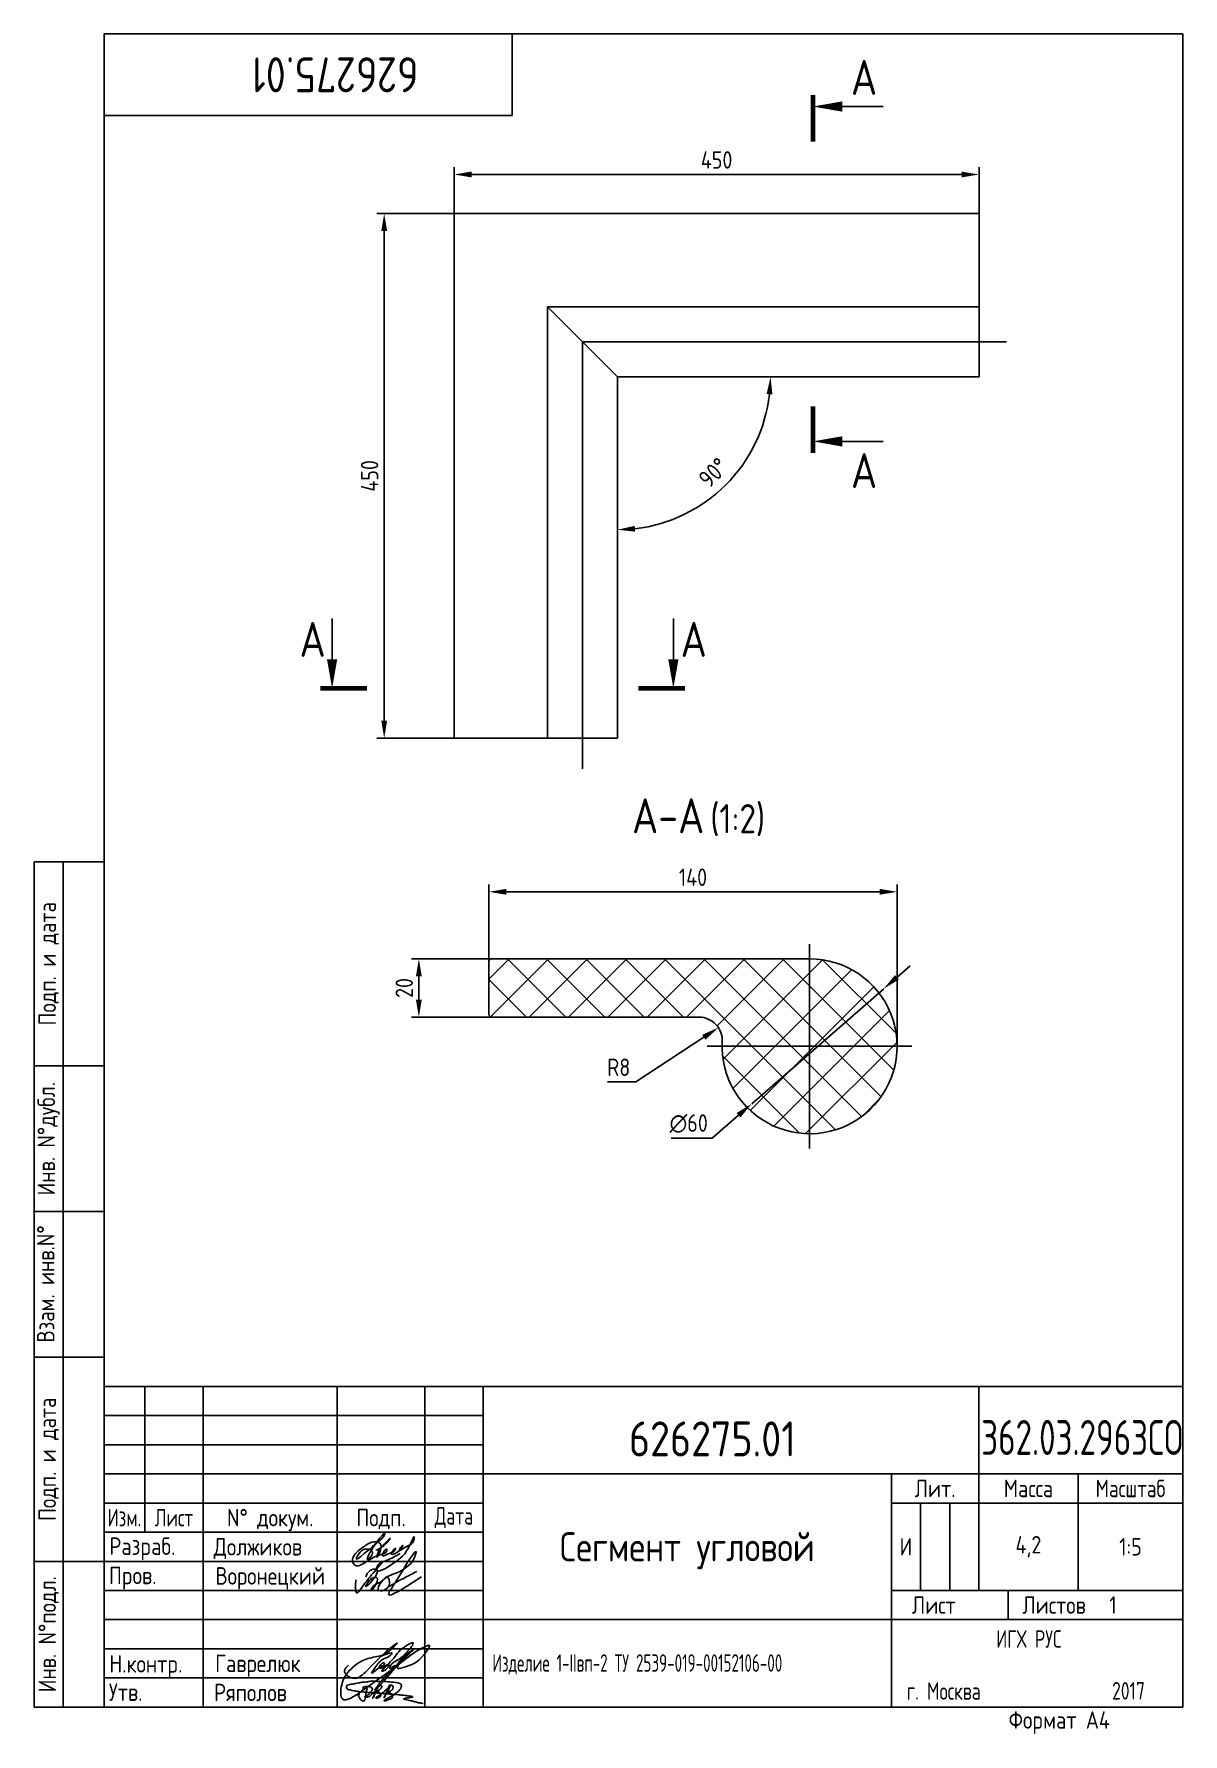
# Paper-space layout 'A4_protect' of a CAD drawing. Header units: millimetres. Extents: x 8 to 205, y 0 to 292.
# The model-space entities are those that its viewports show. They can reach past a viewport. Long polylines and large blocks are cut down to what shows.
import ezdxf
from ezdxf.enums import TextEntityAlignment as Align

# ---------------------------------------------------------------- set-up
doc = ezdxf.new("R2010")
doc.units = ezdxf.units.MM
doc.header["$LTSCALE"] = 0.5
doc.linetypes.add('CENTER', pattern=[50.8, 31.75, -6.35, 6.35, -6.35])
for name, color, linetype in [('Bord', 1, 'Continuous'), ('Cen', 5, 'CENTER'), ('Cont', 6, 'Continuous'), ('Dim', 7, 'Continuous'), ('Hatch', 2, 'Continuous'), ('Text', 3, 'Continuous'), ('Textb', 6, 'Continuous'), ('Vporti', 7, 'Continuous')]:
    doc.layers.add(name, color=color, linetype=linetype)
doc.layers.get('Vporti').freeze()
doc.styles.add('Style1', font='romans.shx', dxfattribs={"width": 0.8})
doc.dimstyles.new('Lin', dxfattribs={"dimtxt": 3, "dimasz": 3, "dimexe": 1.25, "dimexo": 0, "dimgap": 1, "dimtad": 1, "dimtoh": 1, "dimdec": 3, "dimtxsty": 'Style1', "dimcen": 2.5, "dimclrt": 3, "dimadec": 0, "dimazin": 0, "dimtfac": 1, "dimtdec": 3, "dimtmove": 0, "dimatfit": 3, "dimldrblk": 'DOT', "dimfxl": 1, "dimarcsym": 0})
doc.dimstyles.new('Lin2$3', dxfattribs={"dimscale": 2, "dimtxt": 3, "dimasz": 3, "dimexe": 1.25, "dimexo": 0, "dimgap": 1, "dimtad": 1, "dimtoh": 1, "dimdec": 3, "dimtxsty": 'Style1', "dimcen": 2.5, "dimclrt": 3, "dimadec": 0, "dimazin": 0, "dimtfac": 1, "dimtdec": 3, "dimtmove": 0, "dimatfit": 3, "dimldrblk": 'DOT', "dimfxl": 1, "dimarcsym": 0})
doc.dimstyles.new('LIN_2', dxfattribs={"dimscale": 2, "dimtxt": 3, "dimasz": 3, "dimexe": 1.5, "dimexo": 0, "dimgap": 1.5, "dimtad": 1, "dimdec": 4, "dimrnd": 1, "dimdsep": 46, "dimtxsty": 'Style1', "dimcen": 0, "dimdle": 2, "dimclrd": 256, "dimclrt": 3, "dimadec": 0, "dimazin": 0, "dimtfac": 0.666667, "dimtdec": 4, "dimtmove": 0, "dimatfit": 3, "dimfxl": 1, "dimtvp": 0.833333, "dimtolj": 1, "dimtzin": 0, "dimarcsym": 0})

# ---------------------------------------------------------------- blocks, each defined once
blk = doc.blocks.new('A4')
at = {"layer": 'Bord'}
for p, q in [((20, 55), (85, 55)), ((20, 50), (85, 50)), ((20, 45), (85, 45)), ((160, 40), (160, 25)), ((165, 40), (165, 25)), ((20, 30), (85, 30)), ((20, 25), (85, 25)), ((20, 20), (85, 20)), ((20, 15), (85, 15)), ((20, 10), (85, 10))]:
    blk.add_line(p, q, dxfattribs=at)
at = {"layer": 'Cont'}
for p, q in [((205, 292), (20, 292)), ((20, 292), (20, 5)), ((90, 278), (90, 292)), ((205, 292), (205, 5)), ((20, 278), (90, 278)), ((8, 5), (8, 150)), ((8, 150), (20, 150)), ((13, 5), (13, 150)), ((8, 115), (20, 115)), ((20, 90), (8, 90)), ((20, 65), (8, 65)), ((205, 60), (20, 60)), ((20, 60), (205, 60)), ((27, 60), (27, 35)), ((37, 60), (37, 5)), ((60, 5), (60, 60)), ((75, 60), (75, 5)), ((85, 5), (85, 60)), ((170, 60), (170, 25)), ((85, 45), (205, 45)), ((155, 5), (155, 45)), ((187, 25), (187, 45)), ((20, 40), (85, 40)), ((205, 40), (155, 40)), ((85, 35), (20, 35)), ((20, 30), (8, 30)), ((155, 25), (205, 25)), ((175, 25), (175, 20)), ((205, 20), (85, 20)), ((20, 5), (8, 5)), ((205, 5), (20, 5))]:
    blk.add_line(p, q, dxfattribs=at)
at = {"layer": 'Text', "style": 'Style1', "width": 0.8}
for s, p in [('Подп. и дата', (10.5, 132.5)), ('Инв. N%%dдубл.', (10.5, 102.5)), ('Взам. инв.N%%d ', (10, 78.38)), ('Подп. и дата', (10.5, 47.5)), ('Инв. N%%dподл.', (10.5, 17.5))]:
    blk.add_text(s, height=3, rotation=90, dxfattribs=at).set_placement(p, align=Align.MIDDLE)
at = {"layer": 'Text', "style": 'Style1'}
for s, width, p in [('Лит.', 0.8, (162.5, 42.5)), ('Масса', 0.8, (178.5, 42.5)), ('Масштаб', 0.75, (196, 42.5)), ('Изм.', 0.7, (23.5, 37.5)), ('Лист', 0.7, (32, 37.5)), ('N%%d докум.', 0.8, (48.5, 37.5)), ('Подп.', 0.8, (67.5, 37.5)), ('Лист', 0.8, (162.27, 22.5)), ('Листов', 0.8, (182.9, 22.5))]:
    blk.add_text(s, height=3, dxfattribs=dict(at, width=width)).set_placement(p, align=Align.MIDDLE_CENTER)
at = {"layer": 'Text', "style": 'Style1', "width": 0.7}
blk.add_text('Дата', height=3, dxfattribs=at).set_placement((80, 37.5), align=Align.MIDDLE)
at = {"layer": 'Text', "style": 'Style1', "width": 0.8}
for s, p in [('Разpаб.', (20.92, 31.1)), ('Пpов.', (20.84, 26.08)), ('Н.контp.', (20.92, 10.92)), ('Утв.', (20.84, 6.06)), ('Фоpмат А4', (175.11, 1.29))]:
    blk.add_text(s, height=3, dxfattribs=at).set_placement(p)
for tag, p in [('ФИО', (39, 31)), ('ФИО', (39, 26)), ('ГОСТ_СОРТАМЕНТА', (98.19, 14)), ('ФИО', (39, 11)), ('ФИО', (39, 6))]:
    blk.add_attdef(tag, p, '', height=3, dxfattribs=at)
for tag, p in [('И', (157.49, 32.5)), ('700', (178.5, 32.5)), ('1:20', (196, 32.5))]:
    blk.add_attdef(tag, text='', height=3, dxfattribs=at).set_placement(p, align=Align.MIDDLE)
blk.add_attdef('Сборочный_чертеж', text='', height=3, dxfattribs=at).set_placement((120, 21.3), align=Align.CENTER)
for tag, p in [('1', (171.12, 22.5)), ('2', (193, 22.5))]:
    blk.add_attdef(tag, text='', height=3, dxfattribs=at).set_placement(p, align=Align.MIDDLE_CENTER)
blk.add_attdef('ЛИСТ', text='', height=3, dxfattribs=at).set_placement((85.99, 12.5), align=Align.MIDDLE_LEFT)
at = {"layer": 'Text', "style": 'Style1', "width": 0.7}
blk.add_attdef('%%OГОСТ_ТЕХ._ТРЕБОВАНИЙ', text='', height=3, dxfattribs=at).set_placement((98.19, 8), align=Align.BOTTOM_LEFT)
at = {"layer": 'Textb', "style": 'Style1', "width": 0.8}
blk.add_attdef('1234567', (81, 290), '', height=6, rotation=180, dxfattribs=at)
blk.add_attdef('1234567', (123.4, 48), '', height=6, dxfattribs=at)
for tag, height, p in [('123ХЯ', 6, (183.62, 48)), ('НАИМЕНОВАНИЕ', 5, (120, 30))]:
    blk.add_attdef(tag, text='', height=height, dxfattribs=at).set_placement(p, align=Align.CENTER)
blk = doc.blocks.new('ZNAK02')
at = {"layer": 'Textb', "style": 'Style1', "width": 0.8}
blk.add_attdef('А-А', text='', height=6, dxfattribs=at).set_placement((13.92, -0.06), align=Align.RIGHT)
blk.add_attdef('SC(1)', (14.94, -0.06), '', height=5, dxfattribs=at)
blk = doc.blocks.new('*D14')
at = {"layer": 'Defpoints', "color": 0, "transparency": 16777216}
for p in [(4007.01, 260.55), (3867.01, 236.55), (4007.01, 207.55)]:
    blk.add_point(p, dxfattribs=at)
at = {"layer": 'Dim', "color": 0, "lineweight": -2, "transparency": 16777216}
for p, q in [((3867.01, 236.55), (3867.01, 263.05)), ((4007.01, 207.55), (4007.01, 263.05)), ((3873.01, 260.55), (4001.01, 260.55))]:
    blk.add_line(p, q, dxfattribs=at)
at = {"layer": 'Dim', "color": 0, "transparency": 16777216}
for points in [[(3873.01, 261.55), (3873.01, 259.55), (3867.01, 260.55)], [(4001.01, 261.55), (4001.01, 259.55), (4007.01, 260.55)]]:
    blk.add_solid(points, dxfattribs=at)
at = {"layer": 'Dim', "color": 3, "transparency": 16777216, "insert": (3937.01, 265.55), "char_height": 6, "attachment_point": 5, "style": 'Style1'}
blk.add_mtext('140', dxfattribs=at)
blk = doc.blocks.new('_Dot')
at = {"color": 0, "linetype": 'ByBlock', "lineweight": -2}
blk.add_line((-0.5, 0), (-1, 0), dxfattribs=at)
at = {"color": 0, "linetype": 'ByBlock', "const_width": 0.5}
blk.add_lwpolyline([(-0.25, 0, 1), (0.25, 0, 1)], format="xyb", close=True, dxfattribs=at)
blk = doc.blocks.new('*D15')
at = {"layer": 'Defpoints', "color": 0, "transparency": 16777216}
for p in [(3843.01, 237.55), (3868.01, 237.55), (3868.01, 217.55)]:
    blk.add_point(p, dxfattribs=at)
at = {"layer": 'Dim', "color": 0, "lineweight": -2, "transparency": 16777216}
for p, q in [((3868.01, 237.55), (3840.51, 237.55)), ((3843.01, 223.55), (3843.01, 231.55)), ((3868.01, 217.55), (3840.51, 217.55))]:
    blk.add_line(p, q, dxfattribs=at)
at = {"layer": 'Dim', "color": 0, "transparency": 16777216}
for points in [[(3842.01, 231.55), (3844.01, 231.55), (3843.01, 237.55)], [(3842.01, 223.55), (3844.01, 223.55), (3843.01, 217.55)]]:
    blk.add_solid(points, dxfattribs=at)
at = {"layer": 'Dim', "color": 3, "transparency": 16777216, "insert": (3838.01, 227.55), "char_height": 6, "attachment_point": 5, "rotation": 90, "style": 'Style1'}
blk.add_mtext('20', dxfattribs=at)
blk = doc.blocks.new('*D16')
at = {"layer": 'Defpoints', "color": 0, "transparency": 16777216}
for p in [(4002.4, 227.26), (3957.16, 187.84)]:
    blk.add_point(p, dxfattribs=at)
at = {"layer": 'Dim', "color": 0, "lineweight": -2, "transparency": 16777216}
for p, q in [((4006.92, 231.2), (4011.45, 235.14)), ((4002.4, 227.26), (3957.16, 187.84)), ((3943.59, 176.02), (3952.64, 183.9)), ((3929.48, 176.02), (3943.59, 176.02))]:
    blk.add_line(p, q, dxfattribs=at)
at = {"layer": 'Dim', "color": 0, "transparency": 16777216}
for points in [[(4006.27, 231.95), (4007.58, 230.45), (4002.4, 227.26)], [(3951.98, 184.66), (3953.29, 183.15), (3957.16, 187.84)]]:
    blk.add_solid(points, dxfattribs=at)
at = {"layer": 'Dim', "color": 3, "transparency": 16777216, "insert": (3935.53, 181.02), "char_height": 6, "attachment_point": 5, "style": 'Style1'}
blk.add_mtext('∅60', dxfattribs=at)
blk = doc.blocks.new('*D17')
at = {"layer": 'Defpoints', "color": 0, "transparency": 16777216}
for p in [(4322.57, 870.54), (3872.57, 837.04), (4322.57, 837.04)]:
    blk.add_point(p, dxfattribs=at)
at = {"layer": 'Dim', "color": 0, "lineweight": -2, "transparency": 16777216}
for p, q in [((3872.57, 837.04), (3872.57, 876.79)), ((4322.57, 837.04), (4322.57, 876.79)), ((3887.57, 870.54), (4307.57, 870.54))]:
    blk.add_line(p, q, dxfattribs=at)
at = {"layer": 'Dim', "color": 0, "transparency": 16777216}
for points in [[(3887.57, 873.04), (3887.57, 868.04), (3872.57, 870.54)], [(4307.57, 873.04), (4307.57, 868.04), (4322.57, 870.54)]]:
    blk.add_solid(points, dxfattribs=at)
at = {"layer": 'Dim', "color": 3, "transparency": 16777216, "insert": (4097.57, 883.04), "char_height": 15, "attachment_point": 5, "style": 'Style1'}
blk.add_mtext('450', dxfattribs=at)
blk = doc.blocks.new('*D18')
at = {"layer": 'Defpoints', "color": 0, "transparency": 16777216}
for p in [(3872.57, 837.04), (3812.57, 387.04), (3872.57, 387.04)]:
    blk.add_point(p, dxfattribs=at)
at = {"layer": 'Dim', "color": 0, "lineweight": -2, "transparency": 16777216}
for p, q in [((3872.57, 837.04), (3806.32, 837.04)), ((3812.57, 822.04), (3812.57, 402.04)), ((3872.57, 387.04), (3806.32, 387.04))]:
    blk.add_line(p, q, dxfattribs=at)
at = {"layer": 'Dim', "color": 0, "transparency": 16777216}
for points in [[(3810.07, 822.04), (3815.07, 822.04), (3812.57, 837.04)], [(3810.07, 402.04), (3815.07, 402.04), (3812.57, 387.04)]]:
    blk.add_solid(points, dxfattribs=at)
at = {"layer": 'Dim', "color": 3, "transparency": 16777216, "insert": (3800.07, 612.04), "char_height": 15, "attachment_point": 5, "rotation": 90, "style": 'Style1'}
blk.add_mtext('450', dxfattribs=at)
blk = doc.blocks.new('*D19')
at = {"lineweight": -2, "transparency": 16777216}
blk.add_arc((4012.57, 697.04), 131.2, 276.55393, 353.44607, dxfattribs=at)
at = {"transparency": 16777216}
for points in [[(4140.42, 682.21), (4145.41, 681.92), (4143.78, 697.04)], [(4027.69, 564.2), (4027.4, 569.19), (4012.57, 565.83)]]:
    blk.add_solid(points, dxfattribs=at)
at = {"layer": 'Defpoints', "color": 0, "transparency": 16777216}
for p in [(4012.57, 697.04), (4012.57, 697.04), (4322.57, 697.04), (4078.17, 583.41), (4012.57, 387.04)]:
    blk.add_point(p, dxfattribs=at)
at = {"color": 3, "transparency": 16777216, "insert": (4094.74, 614.87), "char_height": 15, "attachment_point": 5, "rotation": 45, "style": 'Style1'}
blk.add_mtext('\\A1;90°', dxfattribs=at)
blk = doc.blocks.new('razrez03')
at = {"layer": 'Text', "const_width": 0.8}
blk.add_lwpolyline([(0, 2), (0, -6)], dxfattribs=at)
at = {"layer": 'Text'}
blk.add_lwpolyline([(0, 0, 0, 1.76, 0), (5, 0, 1.76, 1.76, 0)], format="xyseb", dxfattribs=at)
blk.add_lwpolyline([(12, 0), (5, 0)], dxfattribs=at)
at = {"layer": 'Textb', "style": 'Style1', "width": 0.8}
blk.add_attdef('A', (6.5, 2), '', height=6, dxfattribs=at)
blk = doc.blocks.new('razrez07')
at = {"layer": 'Text'}
blk.add_lwpolyline([(0, 12), (0, 5)], dxfattribs=at)
blk.add_lwpolyline([(0, 0, 0, 1.76, 0), (0, 5, 1.76, 1.76, 0)], format="xyseb", dxfattribs=at)
at = {"layer": 'Text', "const_width": 0.8}
blk.add_lwpolyline([(-2, 0), (6, 0)], dxfattribs=at)
at = {"layer": 'Textb', "style": 'Style1', "width": 0.8}
blk.add_attdef('А', (-5.59, 5.4), '', height=6, dxfattribs=at)
blk = doc.blocks.new('*D20')
at = {"layer": 'Defpoints', "color": 0, "transparency": 16777216}
for p in [(3945.75, 213.95), (3939.06, 209.55)]:
    blk.add_point(p, dxfattribs=at)
at = {"layer": 'Dim', "color": 0, "lineweight": -2, "transparency": 16777216}
for p, q in [((3917.44, 195.34), (3940.73, 210.65)), ((3907.67, 195.34), (3917.44, 195.34))]:
    blk.add_line(p, q, dxfattribs=at)
at = {"layer": 'Dim', "color": 0, "transparency": 16777216}
blk.add_solid([(3940.18, 211.49), (3941.28, 209.81), (3945.75, 213.95)], dxfattribs=at)
at = {"layer": 'Dim', "color": 3, "transparency": 16777216, "insert": (3911.55, 200.34), "char_height": 6, "attachment_point": 5, "style": 'Style1'}
blk.add_mtext('R8', dxfattribs=at)

msp = doc.modelspace()

# ---------------------------------------------------------------- hatches: boundary and pattern name
at = {"layer": 'Hatch'}
h = msp.add_hatch(dxfattribs=at)
h.set_pattern_fill('ANSI37', color=256, scale=3)
h.set_pattern_definition([(45, (4183.466, 371.959), (-6.7352, 6.7352), []), (135, (4183.466, 371.959), (-6.7352, -6.7352), [])])
h.paths.add_polyline_path([(3977.00748, 207.55151), (3947.00748, 207.55151, -0.013164738), (3947.04906, 209.13046, 0.429721577), (3939.06015, 217.55151), (3868.00748, 217.55151, -0.414213562), (3867.00748, 218.55151), (3867.00748, 236.55151, -0.414213562), (3868.00748, 237.55151), (3977.00748, 237.55151)])
h.paths.add_polyline_path([(3977.00748, 177.55151, -0.414213562), (3947.00748, 207.55151), (3977.00748, 207.55151)])
h.paths.add_polyline_path([(3977.00748, 177.55151), (3977.00748, 207.55151), (4007.00748, 207.55151, -0.414213562)])
h.paths.add_polyline_path([(4007.00748, 207.55151), (3977.00748, 207.55151), (3977.00748, 237.55151, -0.414213562)])

# ---------------------------------------------------------------- linework, layer by layer
at = {"layer": 'Cen'}
for p, q in [((3982.57119, 727.03828), (3982.57119, 360.82095)), ((3982.57119, 727.03828), (4346.15022, 727.03828)), ((3977.00748, 207.55151), (3977.00748, 242.63131)), ((3977.00748, 207.55151), (3941.92768, 207.55151)), ((3977.00748, 207.55151), (4012.08729, 207.55151)), ((3977.00748, 207.55151), (3977.00748, 172.47171))]:
    msp.add_line(p, q, dxfattribs=at)
at = {"layer": 'Cont'}
for p, q in [((3872.57119, 387.03828), (3872.57119, 837.03828)), ((3872.57119, 837.03828), (4322.57119, 837.03828)), ((4322.57119, 837.03828), (4322.57119, 697.03828)), ((3952.57119, 757.03828), (3952.57119, 387.03828)), ((4322.57119, 757.03828), (3952.57119, 757.03828)), ((4012.57119, 697.03828), (3952.57119, 757.03828)), ((4012.57119, 697.03828), (4012.57119, 387.03828)), ((4322.57119, 697.03828), (4012.57119, 697.03828)), ((3872.57119, 387.03828), (4012.57119, 387.03828)), ((3867.00748, 218.55151), (3867.00748, 236.55151)), ((3868.00748, 237.55151), (3977.00748, 237.55151)), ((3939.06015, 217.55151), (3868.00748, 217.55151))]:
    msp.add_line(p, q, dxfattribs=at)
for centre, radius, start, end in [((3868.00748, 236.55151), 1, 90, 180), ((3977.00748, 207.55151), 30, 176.98303869, 90), ((3868.00748, 218.55151), 1, 180, 270), ((3939.06015, 209.55151), 8, 356.98303869, 90)]:
    msp.add_arc(centre, radius, start, end, dxfattribs=at)

# ---------------------------------------------------------------- block references
at = {"xscale": 5, "yscale": 5, "zscale": 5}
msp.add_blockref('razrez07', (3767.92527, 429.79648), dxfattribs=at).add_auto_attribs({'А': 'А'})
ref = msp.add_blockref('razrez07', (4060.49028, 429.79648), dxfattribs=dict(xscale=-5, yscale=5, zscale=5))
ref.add_attrib('А', 'А', (4066.70456, 456.79648), dxfattribs={"layer": 'Textb', "height": 30, "style": 'Style1', "width": 0.8})
at = {"layer": 'Dim', "xscale": 5, "yscale": 5, "zscale": 5}
msp.add_blockref('razrez03', (4180.22505, 928.83286), dxfattribs=at).add_auto_attribs({'A': 'А'})
at = {"layer": 'Dim'}
ref = msp.add_blockref('razrez03', (4180.22505, 641.61562), dxfattribs=dict(at, xscale=-5, yscale=5, zscale=5, rotation=180))
ref.add_attrib('A', 'А', (4212.72505, 601.61562), dxfattribs={"layer": 'Textb', "height": 30, "style": 'Style1', "width": 0.8})
at = {"layer": 'Textb', "xscale": 2, "yscale": 2, "zscale": 2}
msp.add_blockref('ZNAK02', (3913.06007, 280.7588), dxfattribs=at).add_auto_attribs({'А-А': 'A-A', 'SC(1)': '(1:2)'})

# ---------------------------------------------------------------- dimensions: what is measured, and where the dimension line sits
dim = msp.add_angular_dim_2l(base=(4078.17349, 583.41175), line1=((4322.57119, 697.03828), (4012.57119, 697.03828)), line2=((4012.57119, 697.03828), (4012.57119, 387.03828)), dimstyle='LIN_2', override={"dimscale": 5})
dim.commit()
dim.dimension.update_dxf_attribs({"geometry": '*D19', "text_midpoint": (4094.74026, 614.86921)})
at = {"layer": 'Dim'}
for base, p1, p2, override, picture, middle in [((4322.57119, 870.53667), (3872.57119, 837.03828), (4322.57119, 837.03828), {"dimscale": 5, "dimtp": 0.5, "dimarcsym": 1}, '*D17', (4097.57119, 883.03667)), ((4007.00748, 260.55151), (3867.00748, 236.55151), (4007.00748, 207.55151), {"dimscale": 2, "dimpost": '', "dimtp": 0.5, "dimarcsym": 1}, '*D14', (3937.00748, 265.55151))]:
    dim = msp.add_linear_dim(base=base, p1=p1, p2=p2, dimstyle='Lin', override=override, dxfattribs=at)
    dim.commit()
    dim.dimension.update_dxf_attribs({"geometry": picture, "text_midpoint": middle})
for base, p1, p2, angle, override, picture, middle in [((3812.57119, 387.03828), (3872.57119, 837.03828), (3872.57119, 387.03828), 90, {"dimscale": 5, "dimtp": 0.5, "dimarcsym": 1}, '*D18', (3800.07119, 612.03828)), ((3843.00748, 237.55151), (3868.00748, 217.55151), (3868.00748, 237.55151), 270, {"dimscale": 2, "dimpost": '', "dimtp": 0.5, "dimarcsym": 1}, '*D15', (3838.00748, 227.55151))]:
    dim = msp.add_linear_dim(base=base, p1=p1, p2=p2, angle=angle, dimstyle='Lin', override=override, dxfattribs=at)
    dim.commit()
    dim.dimension.update_dxf_attribs({"geometry": picture, "text_midpoint": middle})
dim = msp.add_diameter_dim_2p(p1=(4002.39907, 227.25915), p2=(3957.16153, 187.84387), dimstyle='Lin2$3', override={"dimpost": ''}, dxfattribs=at)
dim.commit()
dim.dimension.update_dxf_attribs({"geometry": '*D16', "text_midpoint": (3935.53312, 181.01928)})
dim = msp.add_radius_dim(center=(3939.06015, 209.55151), mpoint=(3945.74549, 213.9454), dimstyle='Lin', override={"dimscale": 2, "dimtp": 0.5, "dimarcsym": 1}, dxfattribs=at)
dim.commit()
dim.dimension.update_dxf_attribs({"geometry": '*D20', "text_midpoint": (3911.55229, 195.34052), "dimtype": 164})

psp = doc.layouts.new('A4_protect')

# ---------------------------------------------------------------- linework, layer by layer
at = {"layer": 'Cont'}
psp.add_line((205, 292), (205, 5), dxfattribs=at)
at = {"layer": 'Text'}
for points, knots in [([(70.8, 31.34), (70.04, 30.92), (68.73, 30.2), (66.85, 29.61), (66.53, 27.68), (71.46, 30.78), (71.79, 31.39), (73.2, 34.42), (73.16, 32.98), (72.29, 32.86), (70.1, 31.38), (71.41, 33.14), (70.88, 31.62), (68.35, 30.51), (70.24, 32.69), (69.7, 31.49), (68.97, 31.52), (67.1, 30.27), (68.44, 32.54), (68.56, 31.44), (66.66, 31), (65.38, 30.17), (63.24, 28.81), (62.19, 30.55), (63.69, 31.97), (65.1, 32.93), (66.38, 33.57), (67.34, 33.15), (67.75, 32.16), (66.45, 29.85), (67.15, 32.13), (67.75, 32.59), (69.4, 34.4), (68.41, 32.95), (67.68, 32.41), (66.88, 32.01), (66.63, 31.89)], [0, 0, 0, 0, 2.703743, 4.672825, 5.02799, 7.955933, 13.437489, 13.883188, 14.189441, 16.413959, 17.478513, 18.47964, 18.959294, 20.910841, 22.003091, 22.470554, 23.533771, 24.710748, 26.01626, 26.201331, 27.488187, 30.382065, 32.258784, 33.069724, 35.439902, 37.010787, 38.612861, 39.32109, 39.818865, 41.83144, 42.782113, 44.494961, 45.867914, 46.467245, 48.290622, 49.101188, 49.101188, 49.101188, 49.101188]), ([(65.15, 30.56), (65.57, 31.48), (66.11, 32.66), (68.38, 35.23), (67.93, 34.06), (66.42, 33.03), (62.22, 28.92), (63.87, 31.66), (64.85, 32.35), (66.41, 31.66), (65.77, 30.85), (65.25, 30.16), (65.09, 30.43), (65.13, 30.51), (65.15, 30.56)], [0, 0, 0, 0, 4.062617, 5.226919, 5.800291, 6.663227, 11.774431, 12.938639, 14.11351, 15.354081, 16.396133, 16.918576, 17.03251, 17.182794, 17.182794, 17.182794, 17.182794]), ([(64.88, 27.37), (65.04, 27.75), (65.36, 28.5), (67.86, 29.05), (66.05, 26.61), (64.54, 25.27), (65.59, 27.27), (67.73, 27.34), (65.26, 24.04), (66.32, 26.25), (67.49, 26.15), (68.46, 27.65), (69.3, 26.27), (68.46, 24.93), (66.43, 24.93), (68.01, 27.33), (70.42, 28), (72.79, 29.29), (74.28, 33.72), (70.5, 27.19), (67.83, 23.05), (71.3, 25.31), (74.44, 27.37)], [0, 0, 0, 0, 1.213353, 2.399709, 5.497648, 5.861317, 7.611627, 8.43806, 10.837371, 11.583123, 13.461301, 14.534506, 15.162086, 17.217848, 17.944717, 20.123775, 21.948027, 26.460707, 27.144718, 34.52243, 35.159468, 41.304292, 41.304292, 41.304292, 41.304292]), ([(63.19, 26.81), (63.15, 26.36), (63.09, 25.7), (63.24, 24.16), (64.58, 26.06), (65.71, 27.49), (67.09, 29.1), (67.89, 30.04)], [0, 0, 0, 0, 1.523947, 2.237958, 3.351836, 5.856423, 9.374056, 9.374056, 9.374056, 9.374056]), ([(73.62, 28.26), (72.85, 27.87), (71.14, 27), (69.47, 26.04), (68.54, 25.51)], [0, 0, 0, 0, 2.587978, 5.77327, 5.77327, 5.77327, 5.77327]), ([(61.93, 12.18), (61.6, 11.87), (60.72, 11.06), (63.11, 9.2), (66.24, 12.46), (67.73, 14.08), (70.62, 16.29), (68.72, 14.22), (67.31, 13.69), (64.61, 13.31), (62.31, 11.65), (60.58, 9.6), (60.43, 5.09), (66.59, 9.46), (70.34, 12.06), (73.62, 14.77), (76.29, 15.9), (73.97, 12.56), (72.68, 12.25), (69.37, 11.19), (71.64, 13.62), (73.71, 15.34), (71.02, 13.53), (69.91, 11.43), (65.13, 6.3), (67.73, 9.78), (70.85, 13.01), (68.71, 11.2), (69.27, 12.53), (70.43, 13.06), (71.61, 13.92), (73.87, 16.76), (70.25, 14.66), (69.95, 13.35), (66.91, 10.75), (68.53, 11.44), (69.13, 12.67), (68.07, 11.89), (66.77, 11.36), (67.82, 13), (68.18, 12.29), (67.11, 11.83), (65.3, 10.07), (66.79, 12.31), (67.71, 13.27), (68.87, 13.59), (69.82, 14.62), (68.57, 14.14), (67.53, 13.74)], [0, 0, 0, 0, 1.17994, 3.087717, 5.863103, 12.338328, 12.854096, 14.088578, 16.834551, 19.302558, 21.570562, 25.210018, 27.650956, 31.348291, 40.129863, 44.562748, 45.223917, 46.979401, 51.214655, 52.099288, 55.323111, 56.227801, 58.471865, 60.028126, 65.752911, 68.466223, 71.038525, 71.934922, 72.780229, 73.495807, 76.028152, 77.999346, 80.11892, 83.1954, 85.334448, 86.270878, 87.060466, 88.110212, 88.803314, 89.989889, 90.197567, 90.706974, 92.884587, 94.19917, 96.055742, 97.375783, 97.753899, 99.636325, 99.636325, 99.636325, 99.636325]), ([(64.74, 7.99), (64.69, 8), (64.61, 8.03), (64.51, 8.12), (64.42, 8.19), (64.36, 8.31), (64.44, 8.39), (64.56, 8.46), (64.73, 8.51), (64.93, 8.54), (65.17, 8.57), (65.39, 8.54), (65.62, 8.49), (65.82, 8.4), (66.02, 8.25), (66.03, 8.04), (65.95, 7.88), (65.85, 7.72), (65.74, 7.56), (65.6, 7.4), (65.47, 7.24), (65.32, 7.14), (65.2, 7.04), (65.06, 6.98), (64.92, 6.92), (64.81, 6.86), (64.73, 6.83), (64.69, 6.77), (64.76, 6.72), (64.84, 6.71), (64.97, 6.69), (65.12, 6.69), (65.29, 6.74), (65.49, 6.81), (65.67, 6.96), (65.83, 7.13), (66.01, 7.27), (66.16, 7.43), (66.31, 7.55), (66.41, 7.66), (66.5, 7.76), (66.64, 7.91), (66.76, 8.15), (66.86, 8.3), (66.92, 8.58), (66.8, 8.28), (66.77, 8.06), (66.61, 7.71), (66.52, 7.43), (66.43, 7.19), (66.32, 6.93), (66.24, 6.74), (66.03, 6.39), (66.19, 6.79), (66.28, 7.07), (66.45, 7.36), (66.58, 7.62), (66.65, 7.81), (66.76, 8.02), (66.89, 8.2), (66.97, 8.37), (67.09, 8.5), (67.22, 8.66), (67.42, 8.72), (67.59, 8.65), (67.65, 8.49), (67.6, 8.32), (67.47, 8.13), (67.27, 7.99), (67.12, 7.84), (66.97, 7.78), (66.88, 7.74), (66.69, 7.71), (66.92, 7.69), (67.05, 7.62), (67.22, 7.55), (67.32, 7.41), (67.42, 7.29), (67.46, 7.16), (67.46, 6.99), (67.37, 6.82), (67.2, 6.68), (66.98, 6.56), (66.8, 6.48), (66.59, 6.54), (66.7, 6.72), (66.85, 6.78), (67.02, 6.89), (67.18, 6.98), (67.31, 7.08), (67.43, 7.15), (67.52, 7.23), (67.62, 7.3), (67.72, 7.39), (67.85, 7.49), (68.03, 7.64), (68.22, 7.81), (68.4, 7.99), (68.55, 8.11), (68.69, 8.23), (68.77, 8.36), (68.89, 8.46), (68.99, 8.59), (69.05, 8.7), (69.06, 8.89), (68.91, 8.7), (68.85, 8.56), (68.75, 8.31), (68.67, 8.08), (68.57, 7.84), (68.5, 7.6), (68.4, 7.4), (68.3, 7.17), (68.24, 6.96), (68.17, 6.76), (68.13, 6.65), (67.96, 6.61), (68.19, 6.95), (68.32, 7.16), (68.5, 7.49), (68.62, 7.7), (68.75, 7.94), (68.91, 8.22), (69.04, 8.51), (69.18, 8.69), (69.36, 8.8), (69.52, 8.63), (69.57, 8.43), (69.56, 8.24), (69.51, 8.07), (69.4, 7.95), (69.26, 7.84), (69.1, 7.73), (68.94, 7.65), (68.78, 7.61), (68.68, 7.59), (68.46, 7.6), (68.64, 7.56), (68.72, 7.52), (68.84, 7.5), (68.96, 7.45), (69.09, 7.43), (69.19, 7.34), (69.27, 7.24), (69.35, 7.13), (69.4, 7.01), (69.44, 6.88), (69.45, 6.75), (69.43, 6.61), (69.32, 6.5), (69.17, 6.39), (68.97, 6.35), (68.76, 6.27), (68.54, 6.17), (68.28, 6.1), (68.14, 6.06), (67.99, 6.04), (68.09, 6.2), (68.18, 6.26), (68.39, 6.4), (68.63, 6.5), (68.9, 6.66), (69.12, 6.78), (69.27, 6.85), (69.41, 6.94), (69.56, 7.05), (69.78, 7.2), (70.05, 7.38), (70.31, 7.56), (70.54, 7.74), (70.67, 7.91), (70.8, 8.06), (70.87, 8.22), (70.94, 8.36), (70.99, 8.54), (71.02, 8.75), (70.78, 9.1), (70.24, 9.21), (69.66, 9.25), (69.14, 9.28), (68.63, 9.35), (68.14, 9.37), (67.67, 9.36), (67.24, 9.4), (66.85, 9.4), (66.53, 9.43), (66.22, 9.45), (65.88, 9.43), (65.54, 9.41), (65.18, 9.35), (64.79, 9.29), (64.43, 9.28), (64.1, 9.23), (63.75, 9.14), (63.35, 9.15), (62.95, 8.99), (62.53, 8.97), (62.15, 8.86), (61.82, 8.81), (61.6, 8.67), (61.54, 8.44), (61.59, 8.22), (61.83, 8), (62.16, 7.95), (62.57, 7.82), (63.05, 7.77), (63.5, 7.67), (63.92, 7.63), (64.29, 7.63), (64.68, 7.56), (65.25, 7.55), (65.82, 7.45), (66.48, 7.48), (67.1, 7.38), (67.7, 7.33), (68.3, 7.33), (68.89, 7.24), (69.56, 7.17), (70.21, 7.16), (70.73, 7.08), (71.18, 7.04), (71.6, 7.02), (71.98, 6.94), (72.3, 6.9), (72.58, 6.86), (72.75, 6.85), (72.99, 6.75), (72.75, 6.68), (72.58, 6.64), (72.28, 6.6), (71.94, 6.54), (71.67, 6.53), (71.22, 6.36), (71.79, 6.29), (72.11, 6.21), (72.65, 6.09), (73.18, 5.97), (73.74, 5.77), (74.21, 5.7), (74.55, 5.65), (74.68, 5.63), (74.75, 5.62)], [0, 0, 0, 0, 0.153866, 0.270441, 0.388867, 0.510533, 0.592156, 0.71333, 0.90842, 1.11344, 1.349254, 1.61246, 1.782219, 2.047249, 2.291879, 2.451528, 2.651081, 2.806158, 3.017979, 3.227348, 3.462381, 3.633009, 3.75766, 3.920516, 4.080796, 4.214529, 4.291786, 4.349969, 4.397594, 4.50822, 4.594826, 4.799244, 4.954392, 5.128468, 5.437537, 5.632649, 5.842485, 6.094987, 6.293219, 6.410959, 6.551192, 6.687808, 7.022147, 7.294342, 7.425356, 7.52079, 7.946481, 8.313051, 8.59833, 8.833695, 9.090496, 9.427695, 9.601191, 9.883219, 10.093306, 10.673943, 10.798776, 10.974628, 11.287247, 11.486184, 11.648652, 11.848902, 12.027194, 12.25348, 12.40059, 12.537783, 12.716293, 12.91523, 13.208551, 13.438489, 13.549668, 13.67779, 13.77127, 13.930001, 14.029091, 14.272112, 14.434836, 14.547084, 14.739051, 14.830983, 15.061241, 15.268922, 15.500489, 15.788979, 15.879568, 16.024283, 16.221854, 16.418714, 16.593102, 16.783247, 16.91018, 17.018213, 17.135263, 17.278205, 17.430482, 17.620087, 17.979626, 18.191789, 18.388716, 18.565718, 18.714854, 18.857929, 19.039974, 19.171375, 19.283034, 19.400085, 19.618058, 19.882245, 20.150781, 20.377854, 20.649532, 20.89723, 21.042543, 21.40016, 21.557817, 21.667145, 21.752781, 21.926256, 22.412297, 22.813145, 22.961412, 23.171289, 23.607257, 23.940428, 24.110007, 24.291214, 24.48084, 24.697609, 24.904078, 25.034245, 25.218018, 25.407651, 25.573473, 25.787447, 25.930292, 26.051316, 26.18846, 26.285312, 26.406799, 26.52425, 26.630463, 26.793722, 26.898606, 27.029313, 27.171012, 27.314101, 27.419918, 27.580557, 27.709367, 27.829268, 28.024364, 28.266961, 28.41242, 28.705761, 28.989137, 29.187748, 29.233768, 29.332802, 29.529535, 29.667094, 30.039923, 30.332117, 30.61061, 30.769982, 30.856778, 31.109923, 31.313488, 31.656425, 32.066331, 32.296628, 32.49714, 32.710276, 32.891468, 33.014834, 33.177747, 33.444503, 33.618009, 34.409008, 34.914636, 35.419802, 35.95397, 36.458179, 36.88069, 37.388403, 37.738353, 38.034261, 38.353468, 38.693154, 39.037638, 39.391136, 39.787481, 40.203773, 40.488977, 40.784975, 41.26625, 41.668005, 42.070065, 42.499388, 42.869834, 43.079573, 43.213439, 43.554591, 43.717296, 44.153724, 44.506336, 45.019111, 45.587859, 45.90191, 46.270392, 46.703958, 47.093115, 47.952647, 48.44014, 49.079253, 49.808223, 50.268654, 50.851051, 51.604831, 52.298429, 52.776925, 53.1907, 53.661988, 54.042386, 54.348524, 54.616841, 54.853814, 54.983777, 55.126096, 55.333328, 55.613101, 56.008732, 56.315809, 56.59982, 56.87931, 57.399251, 57.889617, 58.432507, 59.066698, 59.660314, 59.862668, 60.07277, 60.07277, 60.07277, 60.07277]), ([(63.88, 7.15), (63.83, 7.14), (63.74, 7.13), (63.63, 7.1), (63.5, 7), (63.64, 6.87), (63.71, 6.73), (63.83, 6.55), (63.96, 6.34), (64.14, 6.16), (64.28, 6.06), (64.43, 6.02), (64.59, 6.05), (64.71, 6.16), (64.78, 6.41), (64.82, 6.69), (64.88, 7.02), (64.92, 7.29), (64.95, 7.54), (65.04, 7.81), (65.07, 8.05), (65.11, 8.21), (65.13, 8.26)], [0, 0, 0, 0, 0.15847, 0.269731, 0.363591, 0.555514, 0.688037, 0.848606, 1.204359, 1.433632, 1.58673, 1.729549, 1.880686, 2.057874, 2.19169, 2.63505, 2.928153, 3.184121, 3.441863, 3.696117, 4.025873, 4.178055, 4.178055, 4.178055, 4.178055])]:
    psp.add_open_spline(points, degree=3, knots=knots, dxfattribs=at)

# ---------------------------------------------------------------- block references
ref = psp.add_blockref('A4', (0, 0))
ref.add_attrib('1234567', '626275.01', (110, 48), dxfattribs={"layer": 'Textb', "height": 6, "style": 'Style1', "width": 0.8})
ref.add_attrib('НАИМЕНОВАНИЕ', 'Сегмент угловой', dxfattribs={"layer": 'Textb', "height": 5, "style": 'Style1', "width": 0.8}).set_placement((120, 30), align=Align.CENTER)
ref.add_attrib('И', 'И', dxfattribs={"layer": 'Text', "height": 3, "style": 'Style1', "width": 0.8}).set_placement((157.49, 32.5), align=Align.MIDDLE)
ref.add_attrib('700', '4,2', dxfattribs={"layer": 'Text', "height": 3, "style": 'Style1', "width": 0.8}).set_placement((178.5, 32.5), align=Align.MIDDLE)
ref.add_attrib('1:20', '1:5', dxfattribs={"layer": 'Text', "height": 3, "style": 'Style1', "width": 0.8}).set_placement((196, 32.5), align=Align.MIDDLE)
ref.add_attrib('2', '1', dxfattribs={"layer": 'Text', "height": 3, "style": 'Style1', "width": 0.8}).set_placement((193, 22.5), align=Align.MIDDLE_CENTER)
ref.add_attrib('200', '2017', (192.85, 6.29), dxfattribs={"layer": 'Text', "height": 3, "style": 'Style1', "width": 0.7})
ref.add_attrib('1234567', '626275.01', (73.86, 288), dxfattribs={"layer": 'Textb', "height": 6, "rotation": 180, "style": 'Style1', "width": 0.8})

# ---------------------------------------------------------------- texts
at = {"layer": 'Text', "style": 'Style1', "width": 0.8}
for s, p in [('Должиков', (46.38, 32.5)), ('Воронецкий', (48.5, 27.5)), ('Гаврелюк', (46.38, 12.5)), ('Ряполов', (45.11, 7.5))]:
    psp.add_text(s, height=3, dxfattribs=at).set_placement(p, align=Align.MIDDLE_CENTER)
at = {"layer": 'Text', "style": 'Style1', "width": 0.7}
psp.add_text('ИГХ РУС', height=3, dxfattribs=at).set_placement((178.57, 16.69), align=Align.MIDDLE)
at = {"layer": 'Text', "style": 'Style1'}
for s, width, p in [('Изделие 1-IIвп-2 ТУ 2539-019-00152106-00', 0.6, (86.6, 11.06)), ('г. Москва', 0.7, (157.64, 6.25))]:
    psp.add_text(s, height=3, dxfattribs=dict(at, width=width)).set_placement(p)
at = {"layer": 'Textb', "style": 'Style1', "width": 0.500207}
psp.add_text('362.03.2963СО', height=6, dxfattribs=at).set_placement((170.41, 48.25), (205, 48.25), align=Align.FIT)

# ---------------------------------------------------------------- viewports
at = {"layer": 'Vporti', "view_target_point": (4049.52879, 683.86445)}
psp.add_viewport(center=(115.43, 228.96), size=(142.31, 126.0885), view_center_point=(0, -8.02425), view_height=630.442731, dxfattribs=at)
at = {"layer": 'Vporti', "view_target_point": (3926.79763, 235.2044)}
psp.add_viewport(center=(115.88, 132.18), size=(126.48, 86.6469), view_center_point=(0, 0), view_height=173.2938476, status=3, dxfattribs=at)

doc.saveas('drawing.dxf')
